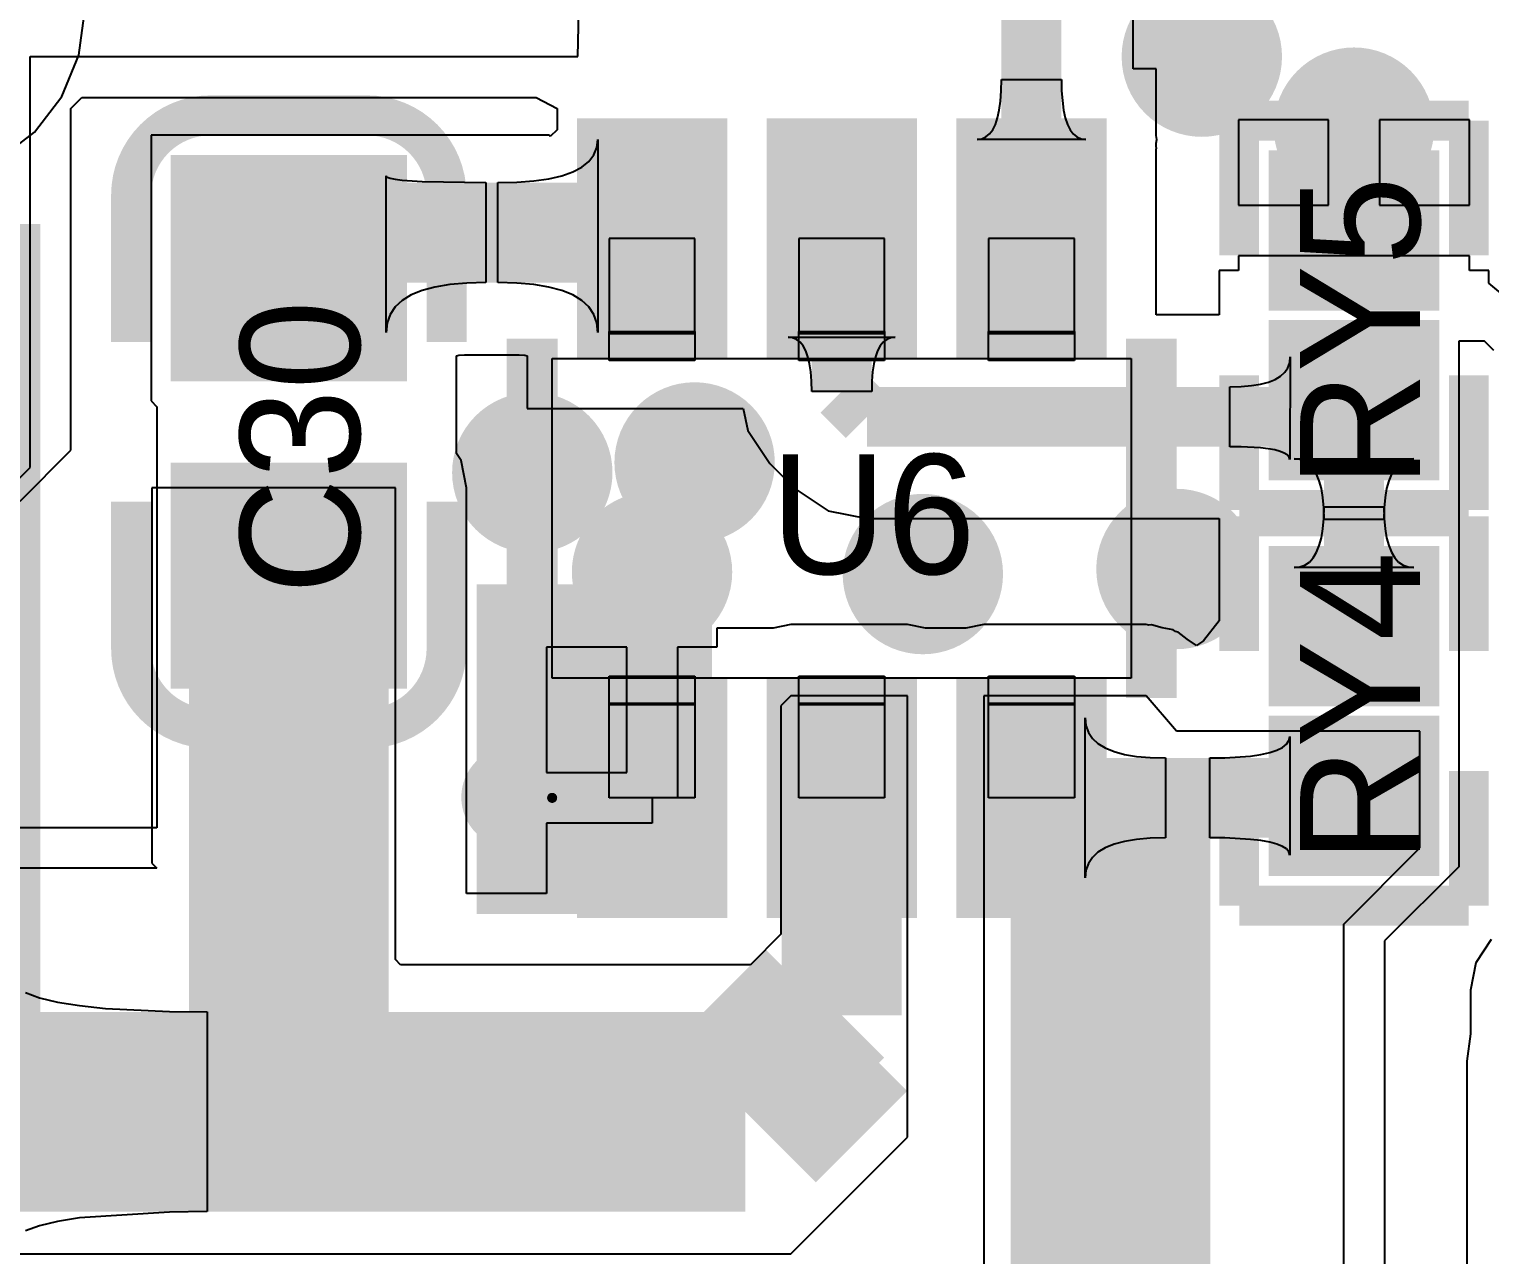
# Model space of a CAD drawing. Extents: x 40.9 to 121.6, y 83.2 to 120.
# Drawn here: x 105.76 to 113.08, y 108.55 to 114.69 of the extents above; entities that cross this region are included whole.
import ezdxf

# ---------------------------------------------------------------- set-up
doc = ezdxf.new("R2010")
doc.units = 0
for name, color, linetype in [('BOTTOMLAYER', 5, 'CONTINUOUS'), ('BOTTOMSOLDER', 6, 'CONTINUOUS'), ('MECHANICAL15', 56, 'CONTINUOUS'), ('MECHANICAL4', 56, 'CONTINUOUS'), ('MECHANICAL5', 56, 'CONTINUOUS'), ('MECHANICAL6', 56, 'CONTINUOUS'), ('MULTILAYER', 9, 'CONTINUOUS'), ('TOPLAYER', 1, 'CONTINUOUS'), ('TOPOVERLAY', 2, 'CONTINUOUS'), ('TOPPASTE', 8, 'CONTINUOUS'), ('TOPSOLDER', 216, 'CONTINUOUS')]:
    doc.layers.add(name, color=color, linetype=linetype)

msp = doc.modelspace()

# ---------------------------------------------------------------- linework, layer by layer
at = {"layer": 'BOTTOMLAYER'}
for p, q in [((106.009521, 114.560706), (106.038734, 114.7826)), ((105.923872, 114.353934), (106.009521, 114.560706)), ((105.787627, 114.176373), (105.923872, 114.353934)), ((105.610066, 114.040128), (105.787627, 114.176373)), ((113.082464, 110.132736), (113.005108, 110.016963)), ((113.005108, 110.016963), (112.977943, 109.8804)), ((112.977943, 109.8804), (112.977943, 109.660588)), ((112.977943, 109.660588), (112.960066, 109.5248)), ((112.960066, 109.5248), (112.960066, 104.700057))]:
    msp.add_line(p, q, dxfattribs=at)
at = {"layer": 'BOTTOMLAYER', "const_width": 0.299999}
for points in [[(111.483, 114.554, 1), (111.783, 114.554, 1)], [(112.245, 114.1984, 1), (112.545, 114.1984, 1)], [(108.943, 112.522, 1), (109.243, 112.522, 1)], [(108.1302, 112.4712, 1), (108.4302, 112.4712, 1)], [(108.729843, 111.973157, 1), (109.029843, 111.973157, 1)], [(111.356, 111.9886, 1), (111.656, 111.9886, 1)], [(110.086, 111.9632, 1), (110.386, 111.9632, 1)]]:
    msp.add_lwpolyline(points, format="xyb", close=True, dxfattribs=at)
at = {"layer": 'BOTTOMSOLDER', "const_width": 0.401599}
for points in [[(111.4322, 114.554, 1), (111.8338, 114.554, 1)], [(112.1942, 114.1984, 1), (112.5958, 114.1984, 1)], [(108.0794, 112.4712, 1), (108.481, 112.4712, 1)], [(108.8922, 112.522, 1), (109.2938, 112.522, 1)], [(108.679043, 111.973157, 1), (109.080643, 111.973157, 1)], [(110.0352, 111.9632, 1), (110.4368, 111.9632, 1)], [(111.3052, 111.9886, 1), (111.7068, 111.9886, 1)]]:
    msp.add_lwpolyline(points, format="xyb", close=True, dxfattribs=at)
at = {"layer": 'MECHANICAL15'}
for points, const_width in [([(108.979792, 110.842577, 1), (108.77964, 110.842577, 1)], 0.2), ([(108.72964, 110.842577, 1), (108.82964, 110.842577, 1)], 0.1), ([(108.929792, 110.842577, 1), (109.029792, 110.842577, 1)], 0.1)]:
    msp.add_lwpolyline(points, format="xyb", close=True, dxfattribs=dict(at, const_width=const_width))
at = {"layer": 'MECHANICAL4'}
for p, q in [((108.37959, 111.442602), (108.37959, 113.042598)), ((108.37959, 113.042598), (111.27961, 113.042598)), ((111.27961, 113.042598), (111.27961, 111.442602)), ((111.27961, 111.442602), (108.37959, 111.442602))]:
    msp.add_line(p, q, dxfattribs=at)
at = {"layer": 'MECHANICAL5'}
for p, q in [((108.664604, 113.642597), (108.664604, 113.167592)), ((109.0946, 113.642597), (108.664604, 113.642597)), ((109.0946, 113.167592), (109.0946, 113.642597)), ((109.614589, 113.642597), (109.614589, 113.167592)), ((110.044611, 113.642597), (109.614589, 113.642597)), ((110.044611, 113.167592), (110.044611, 113.642597)), ((110.5646, 113.642597), (110.5646, 113.167592)), ((110.994596, 113.642597), (110.5646, 113.642597)), ((110.994596, 113.167592), (110.994596, 113.642597)), ((108.664604, 113.167592), (109.0946, 113.167592)), ((108.66468, 113.032591), (108.66468, 113.177599)), ((108.66468, 113.177599), (109.094676, 113.177599)), ((109.094676, 113.177599), (109.094676, 113.032591)), ((109.614589, 113.167592), (110.044611, 113.167592)), ((109.61464, 113.032591), (109.61464, 113.177599)), ((109.61464, 113.177599), (110.044636, 113.177599)), ((110.044636, 113.177599), (110.044636, 113.032591)), ((110.5646, 113.032591), (110.5646, 113.177599)), ((110.5646, 113.177599), (110.994596, 113.177599)), ((110.5646, 113.167592), (110.994596, 113.167592)), ((110.994596, 113.177599), (110.994596, 113.032591)), ((109.094676, 113.032591), (108.66468, 113.032591)), ((110.044636, 113.032591), (109.61464, 113.032591)), ((110.994596, 113.032591), (110.5646, 113.032591)), ((108.664756, 111.307651), (108.664756, 111.45266)), ((108.664756, 111.45266), (109.094753, 111.45266)), ((109.094753, 111.45266), (109.094753, 111.307651)), ((109.614716, 111.307651), (109.614716, 111.45266)), ((109.614716, 111.45266), (110.044713, 111.45266)), ((110.044713, 111.45266), (110.044713, 111.307651)), ((110.564676, 111.307651), (110.564676, 111.45266)), ((110.564676, 111.45266), (110.994673, 111.45266)), ((110.994673, 111.45266), (110.994673, 111.307651)), ((108.664604, 110.842603), (108.664604, 111.317608)), ((108.664604, 111.317608), (109.0946, 111.317608)), ((109.094753, 111.307651), (108.664756, 111.307651)), ((109.0946, 111.317608), (109.0946, 110.842603)), ((109.614589, 110.842603), (109.614589, 111.317608)), ((109.614589, 111.317608), (110.044611, 111.317608)), ((110.044713, 111.307651), (109.614716, 111.307651)), ((110.044611, 111.317608), (110.044611, 110.842603)), ((110.5646, 110.842603), (110.5646, 111.317608)), ((110.5646, 111.317608), (110.994596, 111.317608)), ((110.994673, 111.307651), (110.564676, 111.307651)), ((110.994596, 111.317608), (110.994596, 110.842603)), ((109.0946, 110.842603), (108.664604, 110.842603)), ((110.044611, 110.842603), (109.614589, 110.842603)), ((110.994596, 110.842603), (110.5646, 110.842603))]:
    msp.add_line(p, q, dxfattribs=at)
at = {"layer": 'MECHANICAL6'}
for points, const_width in [([(108.39229, 110.842577, 1), (108.36689, 110.842577, 1)], 0.024994), ([(108.360642, 110.842577, 1), (108.373139, 110.842577, 1)], 0.012497), ([(108.386042, 110.842577, 1), (108.398539, 110.842577, 1)], 0.012497)]:
    msp.add_lwpolyline(points, format="xyb", close=True, dxfattribs=dict(at, const_width=const_width))
at = {"layer": 'MULTILAYER', "const_width": 0.299999}
for points in [[(111.483, 114.554, 1), (111.783, 114.554, 1)], [(112.245, 114.1984, 1), (112.545, 114.1984, 1)], [(108.943, 112.522, 1), (109.243, 112.522, 1)], [(108.1302, 112.4712, 1), (108.4302, 112.4712, 1)], [(108.729843, 111.973157, 1), (109.029843, 111.973157, 1)], [(111.356, 111.9886, 1), (111.656, 111.9886, 1)], [(110.086, 111.9632, 1), (110.386, 111.9632, 1)]]:
    msp.add_lwpolyline(points, format="xyb", close=True, dxfattribs=at)
at = {"layer": 'TOPLAYER'}
for p, q in [((108.5088, 114.554), (108.5342, 115.7224)), ((111.289457, 114.492748), (111.289457, 114.825203)), ((105.7656, 112.4966), (105.7656, 114.554)), ((105.7656, 114.554), (108.5088, 114.554)), ((111.404667, 114.492748), (111.289457, 114.492748)), ((111.404667, 114.158855), (111.404667, 114.492748)), ((110.628443, 114.3827), (110.629662, 114.4397)), ((110.629662, 114.4397), (110.929661, 114.4397)), ((110.929661, 114.4397), (110.930881, 114.3827)), ((105.969519, 114.294473), (106.024012, 114.348966)), ((106.024012, 114.348966), (108.29971, 114.348966)), ((108.29971, 114.348966), (108.404833, 114.294473)), ((110.618687, 114.286701), (110.624783, 114.331699)), ((110.624783, 114.331699), (110.628443, 114.3827)), ((110.930881, 114.3827), (110.940637, 114.286701)), ((105.969519, 112.583397), (105.969519, 114.294473)), ((108.404833, 114.294473), (108.404833, 114.188044)), ((110.599172, 114.214702), (110.61015, 114.247701)), ((110.61015, 114.247701), (110.618687, 114.286701)), ((110.940637, 114.286701), (110.949174, 114.247701)), ((110.949174, 114.247701), (110.960151, 114.214702)), ((108.404833, 114.188044), (108.370456, 114.153668)), ((110.569903, 114.166701), (110.585758, 114.187702)), ((110.585758, 114.187702), (110.599172, 114.214702)), ((110.960151, 114.214702), (110.973565, 114.187702)), ((110.973565, 114.187702), (110.98942, 114.166701)), ((112.268, 114.237602), (111.815999, 114.237602)), ((111.815999, 114.237602), (111.815999, 113.810603)), ((112.268, 113.810603), (112.268, 114.237602)), ((112.974001, 114.237602), (112.522, 114.237602)), ((112.522, 114.237602), (112.522, 113.810603)), ((112.974001, 113.810603), (112.974001, 114.237602)), ((108.363921, 114.160203), (106.371001, 114.160203)), ((106.371001, 114.160203), (106.371001, 112.830204)), ((108.370456, 114.153668), (108.363921, 114.160203)), ((108.602887, 114.098527), (108.607885, 114.139701)), ((108.607885, 114.139701), (108.607885, 113.173005)), ((110.507704, 114.139701), (110.530876, 114.1427)), ((111.051619, 114.139701), (110.507704, 114.139701)), ((110.530876, 114.1427), (110.551608, 114.1517)), ((110.551608, 114.1517), (110.569903, 114.166701)), ((110.98942, 114.166701), (111.007715, 114.1517)), ((111.007715, 114.1517), (111.028447, 114.1427)), ((111.028447, 114.1427), (111.051619, 114.139701)), ((111.408477, 114.139701), (111.404667, 114.158855)), ((111.404667, 114.120546), (111.408477, 114.139701)), ((111.404667, 114.106526), (111.404667, 114.120546)), ((111.405523, 114.093887), (111.404667, 114.106526)), ((108.527886, 114.001014), (108.562887, 114.029185)), ((108.562887, 114.029185), (108.587885, 114.06169)), ((108.587885, 114.06169), (108.602887, 114.098527)), ((111.404667, 114.091347), (111.405523, 114.093887)), ((111.404667, 113.260396), (111.404667, 114.091347)), ((107.547951, 113.173005), (107.547951, 113.957156)), ((107.547951, 113.957156), (107.552952, 113.950666)), ((108.362887, 113.942505), (108.427886, 113.957674)), ((108.427886, 113.957674), (108.482887, 113.977176)), ((108.482887, 113.977176), (108.527886, 114.001014)), ((107.552952, 113.950666), (107.567951, 113.94486)), ((107.567951, 113.94486), (107.592952, 113.939739)), ((107.592952, 113.939739), (107.627951, 113.935299)), ((107.627951, 113.935299), (107.727951, 113.928467)), ((107.727951, 113.928467), (108.04795, 113.923003)), ((108.04795, 113.923003), (108.04795, 113.423004)), ((108.107886, 113.923003), (108.202887, 113.92517)), ((108.107886, 113.423004), (108.107886, 113.923003)), ((108.202887, 113.92517), (108.287886, 113.931672)), ((108.287886, 113.931672), (108.362887, 113.942505)), ((111.815999, 113.810603), (112.268, 113.810603)), ((112.522, 113.810603), (112.974001, 113.810603)), ((112.974001, 113.556603), (111.815999, 113.556603)), ((111.815999, 113.556603), (111.815999, 113.483601)), ((112.974001, 113.483601), (112.974001, 113.556603)), ((111.815999, 113.483601), (111.72, 113.483601)), ((111.72, 113.483601), (111.72, 113.260396)), ((113.07, 113.483601), (112.974001, 113.483601)), ((113.07, 113.418986), (113.07, 113.483601)), ((107.727951, 113.383004), (107.672952, 113.360505)), ((107.792952, 113.400505), (107.727951, 113.383004)), ((107.86795, 113.413004), (107.792952, 113.400505)), ((107.952951, 113.420505), (107.86795, 113.413004)), ((108.04795, 113.423004), (107.952951, 113.420505)), ((108.202887, 113.420505), (108.107886, 113.423004)), ((108.287886, 113.413004), (108.202887, 113.420505)), ((108.362887, 113.400505), (108.287886, 113.413004)), ((108.427886, 113.383004), (108.362887, 113.400505)), ((108.482887, 113.360505), (108.427886, 113.383004)), ((113.168173, 113.338417), (113.07, 113.418986)), ((107.592952, 113.300505), (107.567951, 113.263004)), ((107.627951, 113.333004), (107.592952, 113.300505)), ((107.672952, 113.360505), (107.627951, 113.333004)), ((108.527886, 113.333004), (108.482887, 113.360505)), ((108.562887, 113.300505), (108.527886, 113.333004)), ((108.587885, 113.263004), (108.562887, 113.300505)), ((107.567951, 113.263004), (107.552952, 113.220505)), ((108.602887, 113.220505), (108.587885, 113.263004)), ((111.72, 113.260396), (111.404667, 113.260396)), ((107.552952, 113.220505), (107.547951, 113.173005)), ((108.607885, 113.173005), (108.602887, 113.220505)), ((109.583888, 113.146134), (109.561401, 113.148847)), ((109.561401, 113.148847), (110.098103, 113.148847)), ((109.604007, 113.137991), (109.583888, 113.146134)), ((109.621759, 113.124422), (109.604007, 113.137991)), ((109.637147, 113.105423), (109.621759, 113.124422)), ((109.650164, 113.080998), (109.637147, 113.105423)), ((109.660817, 113.051143), (109.650164, 113.080998)), ((110.009341, 113.080998), (109.998688, 113.051143)), ((110.022358, 113.105423), (110.009341, 113.080998)), ((110.037745, 113.124422), (110.022358, 113.105423)), ((110.055497, 113.137991), (110.037745, 113.124422)), ((110.075617, 113.146134), (110.055497, 113.137991)), ((110.098103, 113.148847), (110.075617, 113.146134)), ((113.048636, 113.129604), (112.92, 113.129604)), ((112.92, 113.129604), (112.92, 110.498014)), ((113.095603, 113.082636), (113.048636, 113.129604)), ((107.900998, 113.056733), (107.913046, 113.05874)), ((107.900998, 112.680204), (107.900998, 113.056733)), ((107.913046, 113.05874), (107.941488, 113.06125)), ((107.941488, 113.06125), (108.214348, 113.06125)), ((108.214348, 113.06125), (108.242791, 113.05874)), ((108.242791, 113.05874), (108.254838, 113.056731)), ((108.254838, 113.056731), (108.254838, 112.792751)), ((109.6691, 113.015862), (109.660817, 113.051143)), ((109.675018, 112.975151), (109.6691, 113.015862)), ((109.990405, 113.015862), (109.984487, 112.975151)), ((109.998688, 113.051143), (109.990405, 113.015862)), ((112.06369, 112.996599), (112.072905, 113.022101)), ((112.072905, 113.022101), (112.076095, 113.050599)), ((112.076095, 113.050599), (112.073047, 112.536651)), ((109.678569, 112.929015), (109.675018, 112.975151)), ((109.984487, 112.975151), (109.980936, 112.929015)), ((111.966571, 112.9246), (111.999888, 112.9381)), ((111.999888, 112.9381), (112.02718, 112.9546)), ((112.02718, 112.9546), (112.048447, 112.9741)), ((112.048447, 112.9741), (112.06369, 112.996599)), ((109.679753, 112.877448), (109.678569, 112.929015)), ((109.979752, 112.877448), (109.679753, 112.877448)), ((109.980936, 112.929015), (109.979752, 112.877448)), ((111.773048, 112.9006), (111.830467, 112.902101)), ((111.773048, 112.6006), (111.773048, 112.9006)), ((111.830467, 112.902101), (111.881862, 112.906599)), ((111.881862, 112.906599), (111.927229, 112.9141)), ((111.927229, 112.9141), (111.966571, 112.9246)), ((106.371001, 112.830204), (106.4006, 112.800605)), ((106.4006, 112.800605), (106.4006, 110.6932)), ((108.254838, 112.792751), (109.336804, 112.792751)), ((109.336804, 112.792751), (109.358763, 112.682358)), ((107.900998, 112.566125), (107.900998, 112.680204)), ((109.358763, 112.682358), (109.469273, 112.516968)), ((105.7148, 112.328678), (105.969519, 112.583397)), ((107.924092, 112.531563), (107.900998, 112.566125)), ((111.830048, 112.59996), (111.773048, 112.6006)), ((111.926047, 112.594845), (111.830048, 112.59996)), ((111.965047, 112.590369), (111.926047, 112.594845)), ((111.998049, 112.584614), (111.965047, 112.590369)), ((112.025046, 112.577578), (111.998049, 112.584614)), ((112.046047, 112.569264), (112.025046, 112.577578)), ((112.061048, 112.559673), (112.046047, 112.569264)), ((105.664, 112.395), (105.7656, 112.4966)), ((107.951257, 112.395), (107.924092, 112.531563)), ((109.469273, 112.516968), (109.596121, 112.390121)), ((112.070048, 112.548802), (112.061048, 112.559673)), ((112.073047, 112.536651), (112.070048, 112.548802)), ((112.123499, 112.536668), (112.095001, 112.539699)), ((112.095001, 112.539699), (112.694999, 112.539699)), ((112.149001, 112.527578), (112.123499, 112.536668)), ((112.1715, 112.512424), (112.149001, 112.527578)), ((112.191, 112.49121), (112.1715, 112.512424)), ((112.6185, 112.512424), (112.599, 112.49121)), ((112.640999, 112.527578), (112.6185, 112.512424)), ((112.666501, 112.536668), (112.640999, 112.527578)), ((112.694999, 112.539699), (112.666501, 112.536668)), ((112.2075, 112.463936), (112.191, 112.49121)), ((112.221, 112.430601), (112.2075, 112.463936)), ((112.2315, 112.391205), (112.221, 112.430601)), ((112.569, 112.430601), (112.5585, 112.391205)), ((112.5825, 112.463936), (112.569, 112.430601)), ((112.599, 112.49121), (112.5825, 112.463936)), ((107.5944, 112.395), (106.3752, 112.395)), ((106.3752, 112.395), (106.3752, 110.5154)), ((107.5944, 110.0328), (107.5944, 112.395)), ((107.951257, 110.364257), (107.951257, 112.395)), ((109.596121, 112.390121), (109.76151, 112.27961)), ((112.239001, 112.345749), (112.2315, 112.391205)), ((112.243499, 112.294231), (112.239001, 112.345749)), ((112.550999, 112.345749), (112.546501, 112.294231)), ((112.5585, 112.391205), (112.550999, 112.345749)), ((109.76151, 112.27961), (109.9566, 112.240804)), ((112.243499, 112.241774), (112.245, 112.299354)), ((112.245, 112.236651), (112.243499, 112.294231)), ((112.245, 112.299354), (112.545, 112.299354)), ((112.545, 112.299354), (112.546501, 112.241774)), ((112.546501, 112.294231), (112.545, 112.236651)), ((109.9566, 112.240804), (111.72, 112.240804)), ((111.72, 112.240804), (111.72, 112.183603)), ((112.239001, 112.190256), (112.243499, 112.241774)), ((112.545, 112.236651), (112.245, 112.236651)), ((112.546501, 112.241774), (112.550999, 112.190256)), ((111.72, 112.183603), (111.72, 111.72981)), ((112.221, 112.105404), (112.2315, 112.1448)), ((112.2315, 112.1448), (112.239001, 112.190256)), ((112.550999, 112.190256), (112.5585, 112.1448)), ((112.5585, 112.1448), (112.569, 112.105404)), ((112.191, 112.044795), (112.2075, 112.072069)), ((112.2075, 112.072069), (112.221, 112.105404)), ((112.569, 112.105404), (112.5825, 112.072069)), ((112.5825, 112.072069), (112.599, 112.044795)), ((112.095001, 111.996306), (112.123499, 111.999337)), ((112.694999, 111.996306), (112.095001, 111.996306)), ((112.123499, 111.999337), (112.149001, 112.008427)), ((112.149001, 112.008427), (112.1715, 112.023581)), ((112.1715, 112.023581), (112.191, 112.044795)), ((112.599, 112.044795), (112.6185, 112.023581)), ((112.6185, 112.023581), (112.640999, 112.008427)), ((112.640999, 112.008427), (112.666501, 111.999337)), ((112.666501, 111.999337), (112.694999, 111.996306)), ((109.48558, 111.69255), (109.204747, 111.69255)), ((109.204747, 111.69255), (109.204747, 111.596551)), ((109.5756, 111.710457), (109.48558, 111.69255)), ((110.1598, 111.710457), (109.5756, 111.710457)), ((110.24982, 111.69255), (110.1598, 111.710457)), ((110.45078, 111.69255), (110.24982, 111.69255)), ((110.5408, 111.710457), (110.45078, 111.69255)), ((111.3536, 111.710457), (110.5408, 111.710457)), ((111.367202, 111.707752), (111.3536, 111.710457)), ((111.380968, 111.709406), (111.367202, 111.707752)), ((111.435063, 111.694252), (111.380968, 111.709406)), ((111.490163, 111.683292), (111.435063, 111.694252)), ((111.72, 111.72981), (111.641212, 111.62951)), ((111.501695, 111.675588), (111.490163, 111.683292)), ((111.515047, 111.671847), (111.501695, 111.675588)), ((111.559226, 111.637148), (111.515047, 111.671847)), ((111.605934, 111.605936), (111.559226, 111.637148)), ((111.641212, 111.62951), (111.605934, 111.605936)), ((108.752843, 111.596551), (108.350837, 111.596551)), ((108.350837, 111.596551), (108.350837, 110.969552)), ((108.752843, 110.969552), (108.752843, 111.596551)), ((109.204747, 111.596551), (109.006843, 111.596551)), ((109.006843, 111.596551), (109.006843, 110.842552)), ((109.5756, 111.3536), (109.5248, 111.3028)), ((110.1598, 111.3536), (109.5756, 111.3536)), ((110.1598, 109.1438), (110.1598, 111.3536)), ((111.3536, 111.3536), (110.5408, 111.3536)), ((110.5408, 111.3536), (110.5408, 108.1532)), ((111.506, 111.1758), (111.3536, 111.3536)), ((109.5248, 111.3028), (109.5248, 110.1598)), ((111.048571, 110.442553), (111.048571, 111.242551)), ((111.048571, 111.242551), (111.052602, 111.20455)), ((111.052602, 111.20455), (111.064693, 111.170552)), ((112.7252, 111.1758), (111.506, 111.1758)), ((112.7252, 110.5916), (112.7252, 111.1758)), ((111.064693, 111.170552), (111.084845, 111.140552)), ((111.084845, 111.140552), (111.113059, 111.11455)), ((111.113059, 111.11455), (111.149333, 111.092551)), ((112.037048, 111.094886), (112.057048, 111.110906)), ((112.057048, 111.110906), (112.069047, 111.129061)), ((112.069047, 111.129061), (112.073047, 111.149354)), ((112.073047, 111.149354), (112.073047, 110.555451)), ((111.149333, 111.092551), (111.193669, 111.074551)), ((111.193669, 111.074551), (111.246064, 111.060553)), ((111.246064, 111.060553), (111.306521, 111.050553)), ((111.306521, 111.050553), (111.37504, 111.044551)), ((111.37504, 111.044551), (111.451619, 111.042552)), ((111.451619, 111.042552), (111.451619, 110.642552)), ((111.673048, 111.042552), (111.749048, 111.043618)), ((111.673048, 110.642552), (111.673048, 111.042552)), ((111.749048, 111.043618), (111.877048, 111.052163)), ((111.877048, 111.052163), (111.929047, 111.059641)), ((111.929047, 111.059641), (111.973048, 111.069252)), ((111.973048, 111.069252), (112.009047, 111.081)), ((112.009047, 111.081), (112.037048, 111.094886)), ((108.350837, 110.969552), (108.752843, 110.969552)), ((109.006843, 110.842552), (108.879843, 110.842552)), ((108.879843, 110.842552), (108.879843, 110.715552)), ((106.4006, 110.6932), (105.715519, 110.6932)), ((108.879843, 110.715552), (108.350837, 110.715552)), ((108.350837, 110.715552), (108.350837, 110.364257)), ((111.149333, 110.592552), (111.113059, 110.570554)), ((111.193669, 110.610553), (111.149333, 110.592552)), ((111.246064, 110.624551), (111.193669, 110.610553)), ((111.306521, 110.634551), (111.246064, 110.624551)), ((111.37504, 110.640553), (111.306521, 110.634551)), ((111.451619, 110.642552), (111.37504, 110.640553)), ((111.749048, 110.641681), (111.673048, 110.642552)), ((111.877048, 110.634714), (111.749048, 110.641681)), ((111.929047, 110.628615), (111.877048, 110.634714)), ((111.973048, 110.620777), (111.929047, 110.628615)), ((112.009047, 110.611196), (111.973048, 110.620777)), ((112.037048, 110.599873), (112.009047, 110.611196)), ((112.057048, 110.586807), (112.037048, 110.599873)), ((112.3442, 110.2106), (112.7252, 110.5916)), ((111.084845, 110.544552), (111.064693, 110.514552)), ((111.113059, 110.570554), (111.084845, 110.544552)), ((112.069047, 110.571999), (112.057048, 110.586807)), ((112.073047, 110.555451), (112.069047, 110.571999)), ((106.4006, 110.49), (101.4222, 110.49)), ((106.3752, 110.5154), (106.4006, 110.49)), ((111.052602, 110.480554), (111.048571, 110.442553)), ((111.064693, 110.514552), (111.052602, 110.480554)), ((112.92, 110.498014), (112.548119, 110.126132)), ((108.350837, 110.364257), (107.951257, 110.364257)), ((109.5248, 110.1598), (109.3724, 110.0074)), ((112.3442, 104.1908), (112.3442, 110.2106)), ((112.548119, 110.126132), (112.548119, 108.345529)), ((107.6198, 110.0074), (107.5944, 110.0328)), ((109.3724, 110.0074), (107.6198, 110.0074)), ((105.74275, 109.867306), (105.81275, 109.841703)), ((105.81275, 109.841703), (105.90275, 109.820037)), ((105.90275, 109.820037), (106.01275, 109.802313)), ((106.01275, 109.802313), (106.142749, 109.788526)), ((106.142749, 109.788526), (106.462751, 109.77277)), ((106.462751, 109.77277), (106.652751, 109.770799)), ((106.652751, 109.770799), (106.652751, 108.770801)), ((109.5756, 108.5596), (110.1598, 109.1438)), ((106.462751, 108.76883), (106.01275, 108.739287)), ((106.652751, 108.770801), (106.462751, 108.76883)), ((105.81275, 108.699897), (105.74275, 108.674294)), ((105.90275, 108.721563), (105.81275, 108.699897)), ((106.01275, 108.739287), (105.90275, 108.721563)), ((101.4476, 108.5596), (109.5756, 108.5596))]:
    msp.add_line(p, q, dxfattribs=at)
for points, const_width in [([(110.779662, 113.64275), (110.779662, 115.427862)], 0.299999), ([(112.395, 113.683603), (112.395, 114.1984)], 0.599999), ([(107.061, 113.673004), (108.849589, 113.673004)], 0.499999), ([(109.829752, 112.877448), (109.829752, 113.64275)], 0.299999), ([(109.829752, 112.877448), (109.9566, 112.7506)], 0.299999), ([(112.311998, 112.7506), (112.395, 112.833602)], 0.299999), ([(112.395, 111.702403), (112.395, 112.833602)], 0.299999), ([(109.9566, 112.7506), (112.311998, 112.7506)], 0.299999), ([(107.061, 109.5248), (107.061, 111.955202)], 1.000001), ([(108.879843, 110.842552), (108.879843, 111.973157)], 0.599999), ([(111.1758, 108.0008), (111.1758, 110.7948)], 1.000001), ([(109.829752, 109.753552), (109.829752, 110.842552)], 0.599999), ([(110.779662, 110.842552), (112.38515, 110.842552)], 0.399999), ([(112.38515, 110.842552), (112.395, 110.852402)], 0.399999), ([(109.347, 109.2708), (109.8042, 109.728)], 1.000001), ([(109.8042, 109.728), (109.829752, 109.753552)], 0.599999), ([(103.5558, 109.2708), (107.315, 109.2708)], 1.000001), ([(107.315, 109.2708), (109.347, 109.2708)], 1.000001)]:
    msp.add_lwpolyline(points, dxfattribs=dict(at, const_width=const_width))
at = {"layer": 'TOPLAYER', "const_width": 0.299999}
for points in [[(111.483, 114.554, 1), (111.783, 114.554, 1)], [(112.245, 114.1984, 1), (112.545, 114.1984, 1)], [(108.943, 112.522, 1), (109.243, 112.522, 1)], [(108.1302, 112.4712, 1), (108.4302, 112.4712, 1)], [(108.729843, 111.973157, 1), (109.029843, 111.973157, 1)], [(111.356, 111.9886, 1), (111.656, 111.9886, 1)], [(110.086, 111.9632, 1), (110.386, 111.9632, 1)]]:
    msp.add_lwpolyline(points, format="xyb", close=True, dxfattribs=at)
at = {"layer": 'TOPLAYER'}
for points in [[(108.604837, 114.142749), (108.604837, 113.142751), (109.154849, 114.142749), (109.154849, 113.142751)], [(109.554747, 114.142749), (109.554747, 113.142751), (110.104758, 114.142749), (110.104758, 113.142751)], [(110.504656, 114.142749), (110.504656, 113.142751), (111.054667, 114.142749), (111.054667, 113.142751)], [(107.550999, 113.030203), (107.550999, 113.960204), (106.571001, 113.030203), (106.571001, 113.960204)], [(112.720001, 113.383604), (112.720001, 113.983602), (112.069999, 113.383604), (112.069999, 113.983602)], [(112.720001, 112.533603), (112.720001, 113.133602), (112.069999, 112.533603), (112.069999, 113.133602)], [(107.550999, 111.490201), (107.550999, 112.420202), (106.571001, 111.490201), (106.571001, 112.420202)], [(112.720001, 111.402404), (112.720001, 112.002402), (112.069999, 111.402404), (112.069999, 112.002402)], [(108.0008, 110.2614), (109.0422, 110.2614), (108.0008, 111.9124), (109.0422, 111.9124)], [(108.604837, 111.342551), (108.604837, 110.342553), (109.154849, 111.342551), (109.154849, 110.342553)], [(109.554747, 111.342551), (109.554747, 110.342553), (110.104758, 111.342551), (110.104758, 110.342553)], [(110.504656, 111.342551), (110.504656, 110.342553), (111.054667, 111.342551), (111.054667, 110.342553)], [(112.720001, 110.552403), (112.720001, 111.152402), (112.069999, 110.552403), (112.069999, 111.152402)]]:
    msp.add_solid(points, dxfattribs=at)
at = {"layer": 'TOPOVERLAY', "const_width": 0.2}
for points in [[(106.270999, 113.860204, -0.414213), (106.671001, 114.260203)], [(107.451002, 114.260206, -0.414213), (107.851003, 113.860207)], [(106.670998, 111.190204, -0.414213), (106.270996, 111.590204)], [(107.851001, 111.590204, -0.414213), (107.450999, 111.190204)]]:
    msp.add_lwpolyline(points, format="xyb", dxfattribs=at)
at = {"layer": 'TOPOVERLAY'}
for points, const_width in [([(106.671001, 114.260203), (107.450999, 114.260203)], 0.2), ([(111.820002, 114.233599), (112.970003, 114.233599)], 0.2), ([(111.820002, 113.558599), (111.820002, 114.233599)], 0.2), ([(112.970003, 113.558599), (112.970003, 114.233599)], 0.2), ([(106.270999, 113.125204), (106.270999, 113.860204)], 0.2), ([(107.851003, 113.125207), (107.851003, 113.860207)], 0.2), ([(105.7148, 108.8898), (105.7148, 113.7158)], 0.2032), ([(108.279565, 111.342602), (108.279565, 113.142624)], 0.254), ([(111.379584, 111.342602), (111.379584, 113.142624)], 0.254), ([(111.820002, 112.283601), (111.820002, 112.958601)], 0.2), ([(112.970003, 112.283601), (112.970003, 112.958601)], 0.2), ([(106.270999, 111.590204), (106.270999, 112.325203)], 0.2), ([(107.851001, 111.590204), (107.851001, 112.325203)], 0.2), ([(111.820002, 112.283601), (112.970003, 112.283601)], 0.2), ([(111.820002, 112.252399), (112.970003, 112.252399)], 0.2), ([(111.820002, 111.577399), (111.820002, 112.252399)], 0.2), ([(112.970003, 111.577399), (112.970003, 112.252399)], 0.2), ([(106.671001, 111.190204), (107.450999, 111.190204)], 0.2), ([(111.820002, 110.302401), (111.820002, 110.977401)], 0.2), ([(112.970003, 110.302401), (112.970003, 110.977401)], 0.2), ([(111.820002, 110.302401), (112.970003, 110.302401)], 0.2)]:
    msp.add_lwpolyline(points, dxfattribs=dict(at, const_width=const_width))
for points, const_width in [([(106.621001, 114.260203, 1), (106.721001, 114.260203, 1)], 0.1), ([(107.401002, 114.260206, 1), (107.501002, 114.260206, 1)], 0.1), ([(106.220999, 113.860204, 1), (106.320999, 113.860204, 1)], 0.1), ([(107.801004, 113.860207, 1), (107.901003, 113.860207, 1)], 0.1), ([(106.220997, 111.590204, 1), (106.320996, 111.590204, 1)], 0.1), ([(107.801001, 111.590204, 1), (107.901001, 111.590204, 1)], 0.1), ([(106.620998, 111.190204, 1), (106.720998, 111.190204, 1)], 0.1), ([(107.400999, 111.190204, 1), (107.500999, 111.190204, 1)], 0.1), ([(108.305676, 110.845625, 1), (108.051676, 110.845625, 1)], 0.254), ([(107.988176, 110.845625, 1), (108.115176, 110.845625, 1)], 0.127), ([(108.242176, 110.845625, 1), (108.369176, 110.845625, 1)], 0.127)]:
    msp.add_lwpolyline(points, format="xyb", close=True, dxfattribs=dict(at, const_width=const_width))
at = {"layer": 'TOPPASTE'}
for points in [[(108.604837, 114.142749), (108.604837, 113.142751), (109.154849, 114.142749), (109.154849, 113.142751)], [(109.554747, 114.142749), (109.554747, 113.142751), (110.104758, 114.142749), (110.104758, 113.142751)], [(110.504656, 114.142749), (110.504656, 113.142751), (111.054667, 114.142749), (111.054667, 113.142751)], [(107.550999, 113.030203), (107.550999, 113.960204), (106.571001, 113.030203), (106.571001, 113.960204)], [(112.720001, 113.383604), (112.720001, 113.983602), (112.069999, 113.383604), (112.069999, 113.983602)], [(112.720001, 112.533603), (112.720001, 113.133602), (112.069999, 112.533603), (112.069999, 113.133602)], [(107.550999, 111.490201), (107.550999, 112.420202), (106.571001, 111.490201), (106.571001, 112.420202)], [(112.720001, 111.402404), (112.720001, 112.002402), (112.069999, 111.402404), (112.069999, 112.002402)], [(108.604837, 111.342551), (108.604837, 110.342553), (109.154849, 111.342551), (109.154849, 110.342553)], [(109.554747, 111.342551), (109.554747, 110.342553), (110.104758, 111.342551), (110.104758, 110.342553)], [(110.504656, 111.342551), (110.504656, 110.342553), (111.054667, 111.342551), (111.054667, 110.342553)], [(112.720001, 110.552403), (112.720001, 111.152402), (112.069999, 110.552403), (112.069999, 111.152402)]]:
    msp.add_solid(points, dxfattribs=at)
at = {"layer": 'TOPSOLDER', "const_width": 0.401599}
for points in [[(111.4322, 114.554, 1), (111.8338, 114.554, 1)], [(112.1942, 114.1984, 1), (112.5958, 114.1984, 1)], [(108.0794, 112.4712, 1), (108.481, 112.4712, 1)], [(108.8922, 112.522, 1), (109.2938, 112.522, 1)], [(108.679043, 111.973157, 1), (109.080643, 111.973157, 1)], [(110.0352, 111.9632, 1), (110.4368, 111.9632, 1)], [(111.3052, 111.9886, 1), (111.7068, 111.9886, 1)]]:
    msp.add_lwpolyline(points, format="xyb", close=True, dxfattribs=at)
at = {"layer": 'TOPSOLDER'}
for points in [[(108.503237, 114.244349), (108.503237, 113.041151), (109.256449, 114.244349), (109.256449, 113.041151)], [(109.453147, 114.244349), (109.453147, 113.041151), (110.206358, 114.244349), (110.206358, 113.041151)], [(110.403056, 114.244349), (110.403056, 113.041151), (111.156267, 114.244349), (111.156267, 113.041151)], [(107.652599, 112.928603), (107.652599, 114.061804), (106.469401, 112.928603), (106.469401, 114.061804)], [(112.821601, 113.282004), (112.821601, 114.085202), (111.968399, 113.282004), (111.968399, 114.085202)], [(112.821601, 112.432003), (112.821601, 113.235202), (111.968399, 112.432003), (111.968399, 113.235202)], [(107.652599, 111.388601), (107.652599, 112.521802), (106.469401, 111.388601), (106.469401, 112.521802)], [(112.821601, 111.300804), (112.821601, 112.104002), (111.968399, 111.300804), (111.968399, 112.104002)], [(108.503237, 111.444151), (108.503237, 110.240953), (109.256449, 111.444151), (109.256449, 110.240953)], [(109.453147, 111.444151), (109.453147, 110.240953), (110.206358, 111.444151), (110.206358, 110.240953)], [(110.403056, 111.444151), (110.403056, 110.240953), (111.156267, 111.444151), (111.156267, 110.240953)], [(112.821601, 110.450803), (112.821601, 111.254002), (111.968399, 110.450803), (111.968399, 111.254002)]]:
    msp.add_solid(points, dxfattribs=at)

# ---------------------------------------------------------------- texts
at = {"layer": 'TOPOVERLAY'}
for s, p in [('RY5', (112.7252, 112.395)), ('C30', (107.4166, 111.8616)), ('RY4', (112.7252, 110.5154))]:
    msp.add_text(s, height=0.599999, rotation=90, dxfattribs=at).set_placement(p)
msp.add_text('U6', height=0.599999, dxfattribs=at).set_placement((109.474, 111.9632))

doc.saveas('drawing.dxf')
